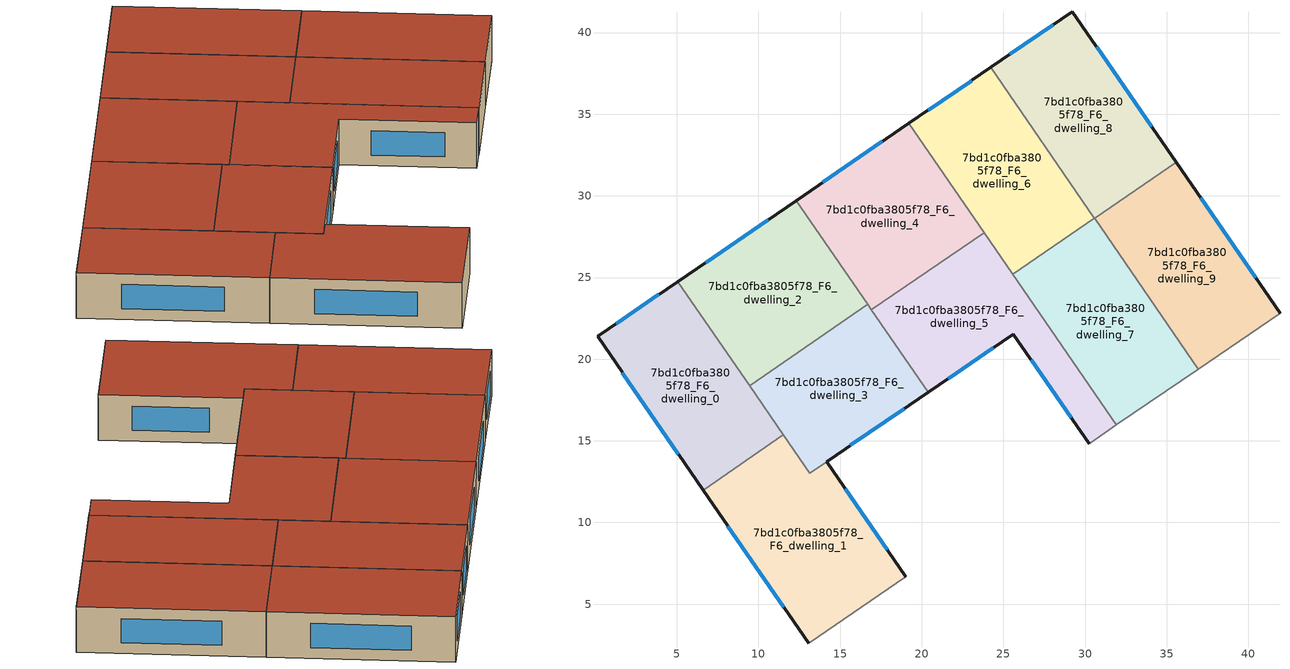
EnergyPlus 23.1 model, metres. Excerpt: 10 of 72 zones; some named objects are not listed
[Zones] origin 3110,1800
7bd1c0fba3805f78_F6_dwelling_0
 floor to 7bd1c0fba3805f78_F5_dwelling_0 (EU_floor_Construction): 5.06,24.75 11.53,15.36 6.62,11.98 0.15,21.39 z18
 wall outside (EU_wall_Construction): 5.06,24.75 0.15,21.39 6.62,11.98 z18:21
 wall to 7bd1c0fba3805f78_F6_dwelling_1 (EU_wall_Construction): 6.62,11.98 11.53,15.36 z18:21
 wall to 7bd1c0fba3805f78_F6_dwelling_2 (EU_wall_Construction): 9.46,18.37 5.06,24.75 z18:21
 wall to 7bd1c0fba3805f78_F6_dwelling_3 (EU_wall_Construction): 11.53,15.36 9.46,18.37 z18:21
 window (EU_Window_Construction): 1.67,19.18 5.1,14.19 / 3.91,23.96 1.3,22.18 z18.7:20.3
 roof outside (EU_roof_Construction): 11.53,15.36 5.06,24.75 0.15,21.39 6.62,11.98 z21
7bd1c0fba3805f78_F6_dwelling_1
 floor to 7bd1c0fba3805f78_F5_dwelling_1 (EU_floor_Construction): 14.18,13.71 19.04,6.67 13.08,2.59 6.62,11.98 11.53,15.36 13.15,13.01 z18
 wall outside (EU_wall_Construction): 19.04,6.67 14.18,13.71 / 6.62,11.98 13.08,2.59 z18:21
 wall adiabatic (EU_wall_Construction): 13.08,2.59 19.04,6.67 z18:21
 wall to 7bd1c0fba3805f78_F6_dwelling_3 (EU_wall_Construction): 13.14,13.01 11.53,15.36 / 14.18,13.71 13.15,13.01 z18:21
 window (EU_Window_Construction): 17.89,8.32 15.32,12.06 / 8.14,9.78 11.56,4.79 z18.7:20.3
 roof outside (EU_roof_Construction): 19.04,6.67 14.18,13.71 13.15,13.01 11.53,15.36 6.62,11.98 13.08,2.59 z21
7bd1c0fba3805f78_F6_dwelling_2
 floor to 7bd1c0fba3805f78_F5_dwelling_2 (EU_floor_Construction): 12.31,29.71 16.69,23.35 9.46,18.37 5.06,24.75 z18
 wall outside (EU_wall_Construction): 12.31,29.71 5.06,24.75 z18:21
 wall to 7bd1c0fba3805f78_F6_dwelling_3 (EU_wall_Construction): 9.46,18.37 16.69,23.35 z18:21
 wall to 7bd1c0fba3805f78_F6_dwelling_4 (EU_wall_Construction): 16.69,23.35 12.31,29.71 z18:21
 window (EU_Window_Construction): 10.61,28.55 6.77,25.92 z18.7:20.3
 roof outside (EU_roof_Construction): 16.69,23.35 12.31,29.71 5.06,24.75 9.46,18.37 z21
7bd1c0fba3805f78_F6_dwelling_3
 floor to 7bd1c0fba3805f78_F5_dwelling_3 (EU_floor_Construction): 16.69,23.35 20.39,17.97 14.18,13.71 13.14,13.01 9.46,18.37 z18
 wall outside (EU_wall_Construction): 14.18,13.71 20.39,17.97 z18:21
 wall to 7bd1c0fba3805f78_F6_dwelling_5 (EU_wall_Construction): 20.39,17.97 16.93,23.01 z18:21
 wall to 7bd1c0fba3805f78_F6_dwelling_4 (EU_wall_Construction): 16.92,23.01 16.69,23.35 z18:21
 window (EU_Window_Construction): 15.64,14.71 18.93,16.97 z18.7:20.3
 roof outside (EU_roof_Construction): 20.39,17.97 16.69,23.35 9.46,18.37 13.14,13.01 14.18,13.71 z21
7bd1c0fba3805f78_F6_dwelling_4
 floor to 7bd1c0fba3805f78_F5_dwelling_4 (EU_floor_Construction): 19.22,34.44 23.82,27.76 16.92,23.01 12.31,29.71 z18
 wall outside (EU_wall_Construction): 19.22,34.44 12.31,29.71 z18:21
 wall to 7bd1c0fba3805f78_F6_dwelling_5 (EU_wall_Construction): 16.92,23.01 23.82,27.76 z18:21
 wall to 7bd1c0fba3805f78_F6_dwelling_6 (EU_wall_Construction): 23.82,27.76 19.22,34.44 z18:21
 window (EU_Window_Construction): 17.6,33.33 13.94,30.82 z18.7:20.3
 roof outside (EU_roof_Construction): 23.82,27.76 19.22,34.44 12.31,29.71 16.92,23.01 z21
7bd1c0fba3805f78_F6_dwelling_5
 floor to 7bd1c0fba3805f78_F5_dwelling_5 (EU_floor_Construction): 23.82,27.76 31.93,15.97 31.48,15.67 30.24,14.82 25.61,21.54 20.39,17.97 16.92,23.01 z18
 wall outside (EU_wall_Construction): 20.39,17.97 25.61,21.54 30.24,14.82 z18:21
 wall adiabatic (EU_wall_Construction): 30.24,14.82 31.48,15.67 31.93,15.97 z18:21
 wall to 7bd1c0fba3805f78_F6_dwelling_7 (EU_wall_Construction): 31.93,15.97 25.58,25.2 z18:21
 wall to 7bd1c0fba3805f78_F6_dwelling_6 (EU_wall_Construction): 25.58,25.2 23.82,27.76 z18:21
 window (EU_Window_Construction): 26.7,19.96 29.16,16.4 / 21.62,18.81 24.39,20.7 z18.7:20.3
 roof outside (EU_roof_Construction): 31.48,15.67 31.93,15.97 23.82,27.76 16.92,23.01 20.39,17.97 25.61,21.54 30.24,14.82 z21
7bd1c0fba3805f78_F6_dwelling_6
 floor to 7bd1c0fba3805f78_F5_dwelling_6 (EU_floor_Construction): 24.23,37.86 30.58,28.64 25.58,25.2 19.22,34.44 z18
 wall outside (EU_wall_Construction): 24.23,37.86 19.22,34.44 z18:21
 wall to 7bd1c0fba3805f78_F6_dwelling_7 (EU_wall_Construction): 25.58,25.2 30.58,28.64 z18:21
 wall to 7bd1c0fba3805f78_F6_dwelling_8 (EU_wall_Construction): 30.58,28.64 24.23,37.86 z18:21
 window (EU_Window_Construction): 23.05,37.06 20.4,35.24 z18.7:20.3
 roof outside (EU_roof_Construction): 30.58,28.64 24.23,37.86 19.22,34.44 25.58,25.2 z21
7bd1c0fba3805f78_F6_dwelling_7
 floor to 7bd1c0fba3805f78_F5_dwelling_7 (EU_floor_Construction): 30.58,28.64 36.93,19.4 31.93,15.97 25.58,25.2 z18
 wall adiabatic (EU_wall_Construction): 31.93,15.97 36.93,19.4 z18:21
 wall to 7bd1c0fba3805f78_F6_dwelling_9 (EU_wall_Construction): 36.93,19.4 30.59,28.62 z18:21
 wall to 7bd1c0fba3805f78_F6_dwelling_8 (EU_wall_Construction): 30.59,28.62 30.57,28.64 z18:21
 roof outside (EU_roof_Construction): 36.93,19.4 30.58,28.64 25.58,25.2 31.93,15.97 z21
7bd1c0fba3805f78_F6_dwelling_8
 floor to 7bd1c0fba3805f78_F5_dwelling_8 (EU_floor_Construction): 29.23,41.29 35.58,32.06 30.59,28.62 24.23,37.86 z18
 wall outside (EU_wall_Construction): 35.58,32.06 29.23,41.29 24.23,37.86 z18:21
 wall to 7bd1c0fba3805f78_F6_dwelling_9 (EU_wall_Construction): 30.59,28.62 35.58,32.06 z18:21
 window (EU_Window_Construction): 28.06,40.48 25.4,38.67 / 34.09,34.23 30.72,39.12 z18.7:20.3
 roof outside (EU_roof_Construction): 35.58,32.06 29.23,41.29 24.23,37.86 30.59,28.62 z21
7bd1c0fba3805f78_F6_dwelling_9
 floor to 7bd1c0fba3805f78_F5_dwelling_9 (EU_floor_Construction): 35.58,32.06 41.94,22.82 36.93,19.4 30.59,28.62 z18
 wall outside (EU_wall_Construction): 41.94,22.82 35.58,32.06 z18:21
 wall adiabatic (EU_wall_Construction): 36.93,19.4 41.94,22.82 z18:21
 window (EU_Window_Construction): 40.45,24.99 37.08,29.89 z18.7:20.3
 roof outside (EU_roof_Construction): 41.94,22.82 35.58,32.06 30.59,28.62 36.93,19.4 z21
[Building]
EU S2 Campaign: North Axis=0; Terrain=City; Solar Distribution=FullExterior
[Site:Location]
Budapest.Ferenc.Liszt.Intl.AP: Latitude=47.437; Longitude=19.256; Time Zone=1; Elevation=185
[SizingPeriod:WeatherFileDays]
AnnualSizingPeriod: Begin Month=1; Begin Day of Month=1; End Month=12; End Day of Month=31; Day of Week for Start Day=Monday; Use Weather File Daylight Saving Period=No; Use Weather File Rain and Snow Indicators=No
[MATERIAL]
EU_InternalMass_Material: Roughness=MediumRough; Thickness=0.1; Conductivity=1; Density=1800; Specific Heat=900; Thermal Absorptance=0.9; Solar Absorptance=0.7; Visible Absorptance=0.7
[MATERIAL:NOMASS] Roughness=MediumRough; Thermal Absorptance=0.9; Solar Absorptance=0.7; Visible Absorptance=0.7
Name | Thermal Resistance
EU_wall_NoMass | 0.832559
EU_roof_NoMass | 1.39638
EU_floor_NoMass | 0.872794
[WINDOWMATERIAL:SIMPLEGLAZINGSYSTEM]
EU_Window_SimpleGlazing: UFactor=2.79869; Solar Heat Gain Coefficient=0.75; Visible Transmittance=0.75
[CONSTRUCTION]
EU_wall_Construction: EU_wall_NoMass
EU_roof_Construction: EU_roof_NoMass
EU_floor_Construction: EU_floor_NoMass
EU_Window_Construction: EU_Window_SimpleGlazing
EU_InternalMass_Construction: EU_InternalMass_Material
[ZONE] Type=1; Multiplier=1; Ceiling Height=autocalculate; Floor Area=autocalculate; Part of Total Floor Area=Yes
Name | Volume
7bd1c0fba3805f78_F6_dwelling_0 | 203.949
7bd1c0fba3805f78_F6_dwelling_1 | 236.157
7bd1c0fba3805f78_F6_dwelling_2 | 203.952
7bd1c0fba3805f78_F6_dwelling_3 | 171.749
7bd1c0fba3805f78_F6_dwelling_4 | 203.942
7bd1c0fba3805f78_F6_dwelling_5; 7bd1c0fba3805f78_F6_dwelling_7 | 203.937
7bd1c0fba3805f78_F6_dwelling_6 | 203.935
7bd1c0fba3805f78_F6_dwelling_8 | 203.982
7bd1c0fba3805f78_F6_dwelling_9 | 203.957
[INTERNALMASS] Construction=EU_InternalMass_Construction
Name | Zone or ZoneList | Surface Area
7bd1c0fba3805f78_F6_dwelling_0_EU_InternalMass | 7bd1c0fba3805f78_F6_dwelling_0 | 67.9832
7bd1c0fba3805f78_F6_dwelling_1_EU_InternalMass | 7bd1c0fba3805f78_F6_dwelling_1 | 78.7198
7bd1c0fba3805f78_F6_dwelling_2_EU_InternalMass | 7bd1c0fba3805f78_F6_dwelling_2 | 67.984
7bd1c0fba3805f78_F6_dwelling_3_EU_InternalMass | 7bd1c0fba3805f78_F6_dwelling_3 | 57.2466
7bd1c0fba3805f78_F6_dwelling_4_EU_InternalMass | 7bd1c0fba3805f78_F6_dwelling_4 | 67.9806
7bd1c0fba3805f78_F6_dwelling_5_EU_InternalMass | 7bd1c0fba3805f78_F6_dwelling_5 | 67.9788
7bd1c0fba3805f78_F6_dwelling_6_EU_InternalMass | 7bd1c0fba3805f78_F6_dwelling_6 | 67.9784
7bd1c0fba3805f78_F6_dwelling_7_EU_InternalMass | 7bd1c0fba3805f78_F6_dwelling_7 | 67.9793
7bd1c0fba3805f78_F6_dwelling_8_EU_InternalMass | 7bd1c0fba3805f78_F6_dwelling_8 | 67.9876
7bd1c0fba3805f78_F6_dwelling_9_EU_InternalMass | 7bd1c0fba3805f78_F6_dwelling_9 | 67.9827
[OTHEREQUIPMENT] Fuel Type=Electricity; Design Level Calculation Method=Watts/Area; Power per Zone Floor Area=1; Fraction Latent=0; Fraction Radiant=0; Fraction Lost=0; Carbon Dioxide Generation Rate=0; EndUse Subcategory=EU_Step8_InternalGains
Name | Zone or ZoneList or Space or SpaceList | Schedule
EU_Step8_InternalGain_7bd1c0fba3805f78_F6_dwelling_0_f000 | 7bd1c0fba3805f78_F6_dwelling_0 | EU_Step8_GainSchedule_7bd1c0fba3805f78_F6_dwelling_0_f000
EU_Step8_InternalGain_7bd1c0fba3805f78_F6_dwelling_1_f000 | 7bd1c0fba3805f78_F6_dwelling_1 | EU_Step8_GainSchedule_7bd1c0fba3805f78_F6_dwelling_1_f000
EU_Step8_InternalGain_7bd1c0fba3805f78_F6_dwelling_2_f000 | 7bd1c0fba3805f78_F6_dwelling_2 | EU_Step8_GainSchedule_7bd1c0fba3805f78_F6_dwelling_2_f000
EU_Step8_InternalGain_7bd1c0fba3805f78_F6_dwelling_3_f000 | 7bd1c0fba3805f78_F6_dwelling_3 | EU_Step8_GainSchedule_7bd1c0fba3805f78_F6_dwelling_3_f000
EU_Step8_InternalGain_7bd1c0fba3805f78_F6_dwelling_4_f000 | 7bd1c0fba3805f78_F6_dwelling_4 | EU_Step8_GainSchedule_7bd1c0fba3805f78_F6_dwelling_4_f000
EU_Step8_InternalGain_7bd1c0fba3805f78_F6_dwelling_5_f000 | 7bd1c0fba3805f78_F6_dwelling_5 | EU_Step8_GainSchedule_7bd1c0fba3805f78_F6_dwelling_5_f000
EU_Step8_InternalGain_7bd1c0fba3805f78_F6_dwelling_6_f000 | 7bd1c0fba3805f78_F6_dwelling_6 | EU_Step8_GainSchedule_7bd1c0fba3805f78_F6_dwelling_6_f000
EU_Step8_InternalGain_7bd1c0fba3805f78_F6_dwelling_7_f000 | 7bd1c0fba3805f78_F6_dwelling_7 | EU_Step8_GainSchedule_7bd1c0fba3805f78_F6_dwelling_7_f000
EU_Step8_InternalGain_7bd1c0fba3805f78_F6_dwelling_8_f000 | 7bd1c0fba3805f78_F6_dwelling_8 | EU_Step8_GainSchedule_7bd1c0fba3805f78_F6_dwelling_8_f000
EU_Step8_InternalGain_7bd1c0fba3805f78_F6_dwelling_9_f000 | 7bd1c0fba3805f78_F6_dwelling_9 | EU_Step8_GainSchedule_7bd1c0fba3805f78_F6_dwelling_9_f000
[ZONEVENTILATION:DESIGNFLOWRATE] Schedule=EU_AlwaysOn; Design Flow Rate Calculation Method=AirChanges/Hour; Air Changes per Hour=0.475469; Ventilation Type=Natural; Fan Pressure Rise=0; Fan Total Efficiency=1; Constant Term Coefficient=1; Temperature Term Coefficient=0; Velocity Term Coefficient=0; Velocity Squared Term Coefficient=0; Minimum Indoor Temperature=-100; Maximum Indoor Temperature=100; Delta Temperature=-100; Minimum Outdoor Temperature=-100; Maximum Outdoor Temperature=100; Maximum Wind Speed=40
Name | Zone or ZoneList or Space or SpaceList
EU_ConstantAir_7bd1c0fba3805f78_F6_dwelling_0 | 7bd1c0fba3805f78_F6_dwelling_0
EU_ConstantAir_7bd1c0fba3805f78_F6_dwelling_1 | 7bd1c0fba3805f78_F6_dwelling_1
EU_ConstantAir_7bd1c0fba3805f78_F6_dwelling_2 | 7bd1c0fba3805f78_F6_dwelling_2
EU_ConstantAir_7bd1c0fba3805f78_F6_dwelling_3 | 7bd1c0fba3805f78_F6_dwelling_3
EU_ConstantAir_7bd1c0fba3805f78_F6_dwelling_4 | 7bd1c0fba3805f78_F6_dwelling_4
EU_ConstantAir_7bd1c0fba3805f78_F6_dwelling_5 | 7bd1c0fba3805f78_F6_dwelling_5
EU_ConstantAir_7bd1c0fba3805f78_F6_dwelling_6 | 7bd1c0fba3805f78_F6_dwelling_6
EU_ConstantAir_7bd1c0fba3805f78_F6_dwelling_7 | 7bd1c0fba3805f78_F6_dwelling_7
EU_ConstantAir_7bd1c0fba3805f78_F6_dwelling_8 | 7bd1c0fba3805f78_F6_dwelling_8
EU_ConstantAir_7bd1c0fba3805f78_F6_dwelling_9 | 7bd1c0fba3805f78_F6_dwelling_9
[HVACTEMPLATE:ZONE:IDEALLOADSAIRSYSTEM] System Availability Schedule=EU_AlwaysOn; Maximum Heating Supply Air Temperature=50; Minimum Cooling Supply Air Temperature=13; Maximum Heating Supply Air Humidity Ratio=0.0156; Minimum Cooling Supply Air Humidity Ratio=0.0077; Heating Limit=NoLimit; Cooling Limit=NoLimit; Heating Availability Schedule=EU_AlwaysOn; Cooling Availability Schedule=EU_CoolingOff; Dehumidification Control Type=ConstantSensibleHeatRatio; Cooling Sensible Heat Ratio=0.7; Dehumidification Setpoint=60; Humidification Control Type=None; Humidification Setpoint=30; Outdoor Air Method=None; Outdoor Air Flow Rate per Person=0.00944; Outdoor Air Flow Rate per Zone Floor Area=0; Outdoor Air Flow Rate per Zone=0; Demand Controlled Ventilation Type=None; Outdoor Air Economizer Type=NoEconomizer; Heat Recovery Type=None; Sensible Heat Recovery Effectiveness=0.7; Latent Heat Recovery Effectiveness=0.65
Name | Template Thermostat
7bd1c0fba3805f78_F6_dwelling_0 | EU_HeatOnly_7bd1c0fba3805f78_F6_dwelling_0
7bd1c0fba3805f78_F6_dwelling_1 | EU_HeatOnly_7bd1c0fba3805f78_F6_dwelling_1
7bd1c0fba3805f78_F6_dwelling_2 | EU_HeatOnly_7bd1c0fba3805f78_F6_dwelling_2
7bd1c0fba3805f78_F6_dwelling_3 | EU_HeatOnly_7bd1c0fba3805f78_F6_dwelling_3
7bd1c0fba3805f78_F6_dwelling_4 | EU_HeatOnly_7bd1c0fba3805f78_F6_dwelling_4
7bd1c0fba3805f78_F6_dwelling_5 | EU_HeatOnly_7bd1c0fba3805f78_F6_dwelling_5
7bd1c0fba3805f78_F6_dwelling_6 | EU_HeatOnly_7bd1c0fba3805f78_F6_dwelling_6
7bd1c0fba3805f78_F6_dwelling_7 | EU_HeatOnly_7bd1c0fba3805f78_F6_dwelling_7
7bd1c0fba3805f78_F6_dwelling_8 | EU_HeatOnly_7bd1c0fba3805f78_F6_dwelling_8
7bd1c0fba3805f78_F6_dwelling_9 | EU_HeatOnly_7bd1c0fba3805f78_F6_dwelling_9
[SIZING:ZONE] Zone Cooling Design Supply Air Temperature Input Method=SupplyAirTemperature; Zone Cooling Design Supply Air Temperature=13; Zone Heating Design Supply Air Temperature Input Method=SupplyAirTemperature; Zone Heating Design Supply Air Temperature=50; Zone Cooling Design Supply Air Humidity Ratio=0.008; Zone Heating Design Supply Air Humidity Ratio=0.008; Cooling Design Air Flow Method=DesignDay; Cooling Design Air Flow Rate=0; Cooling Minimum Air Flow per Zone Floor Area=0.000762; Cooling Minimum Air Flow=0; Cooling Minimum Air Flow Fraction=0.2; Heating Design Air Flow Method=DesignDay; Heating Design Air Flow Rate=0; Heating Maximum Air Flow per Zone Floor Area=0.002032; Heating Maximum Air Flow=0.141576; Heating Maximum Air Flow Fraction=0.3; Account for Dedicated Outdoor Air System=No; Dedicated Outdoor Air System Control Strategy=NeutralSupplyAir; Dedicated Outdoor Air Low Setpoint Temperature for Design=autosize; Dedicated Outdoor Air High Setpoint Temperature for Design=autosize; Zone Load Sizing Method=Sensible Load Only No Latent Load; Zone Latent Cooling Design Supply Air Humidity Ratio Input Method=HumidityRatioDifference; Zone Cooling Design Supply Air Humidity Ratio Difference=0.005; Zone Latent Heating Design Supply Air Humidity Ratio Input Method=HumidityRatioDifference; Zone Humidification Design Supply Air Humidity Ratio Difference=0.005
7bd1c0fba3805f78_F6_dwelling_0; 7bd1c0fba3805f78_F6_dwelling_1; 7bd1c0fba3805f78_F6_dwelling_2; 7bd1c0fba3805f78_F6_dwelling_3; 7bd1c0fba3805f78_F6_dwelling_4; 7bd1c0fba3805f78_F6_dwelling_5; 7bd1c0fba3805f78_F6_dwelling_6; 7bd1c0fba3805f78_F6_dwelling_7; 7bd1c0fba3805f78_F6_dwelling_8; 7bd1c0fba3805f78_F6_dwelling_9
[SCHEDULE:CONSTANT]
Name | Hourly Value
EU_AlwaysOn | 1
EU_CoolingOff | 0
[SCHEDULE:FILE] Column Number=1; Rows to Skip at Top=0; Number of Hours of Data=8760; Column Separator=Comma; Interpolate to Timestep=No; Minutes per Item=60; Adjust Schedule for Daylight Savings=Yes
Name | File
EU_Step8_GainSchedule_7bd1c0fba3805f78_F6_dwelling_0_f000 | ../../schedules/7bd1c0fba3805f78/7bd1c0fba3805f78_F6_dwelling_0_f000_gain.csv
EU_Step8_GainSchedule_7bd1c0fba3805f78_F6_dwelling_1_f000 | ../../schedules/7bd1c0fba3805f78/7bd1c0fba3805f78_F6_dwelling_1_f000_gain.csv
EU_Step8_GainSchedule_7bd1c0fba3805f78_F6_dwelling_2_f000 | ../../schedules/7bd1c0fba3805f78/7bd1c0fba3805f78_F6_dwelling_2_f000_gain.csv
EU_Step8_GainSchedule_7bd1c0fba3805f78_F6_dwelling_3_f000 | ../../schedules/7bd1c0fba3805f78/7bd1c0fba3805f78_F6_dwelling_3_f000_gain.csv
EU_Step8_GainSchedule_7bd1c0fba3805f78_F6_dwelling_4_f000 | ../../schedules/7bd1c0fba3805f78/7bd1c0fba3805f78_F6_dwelling_4_f000_gain.csv
EU_Step8_GainSchedule_7bd1c0fba3805f78_F6_dwelling_5_f000 | ../../schedules/7bd1c0fba3805f78/7bd1c0fba3805f78_F6_dwelling_5_f000_gain.csv
EU_Step8_GainSchedule_7bd1c0fba3805f78_F6_dwelling_6_f000 | ../../schedules/7bd1c0fba3805f78/7bd1c0fba3805f78_F6_dwelling_6_f000_gain.csv
EU_Step8_GainSchedule_7bd1c0fba3805f78_F6_dwelling_7_f000 | ../../schedules/7bd1c0fba3805f78/7bd1c0fba3805f78_F6_dwelling_7_f000_gain.csv
EU_Step8_GainSchedule_7bd1c0fba3805f78_F6_dwelling_8_f000 | ../../schedules/7bd1c0fba3805f78/7bd1c0fba3805f78_F6_dwelling_8_f000_gain.csv
EU_Step8_GainSchedule_7bd1c0fba3805f78_F6_dwelling_9_f000 | ../../schedules/7bd1c0fba3805f78/7bd1c0fba3805f78_F6_dwelling_9_f000_gain.csv
